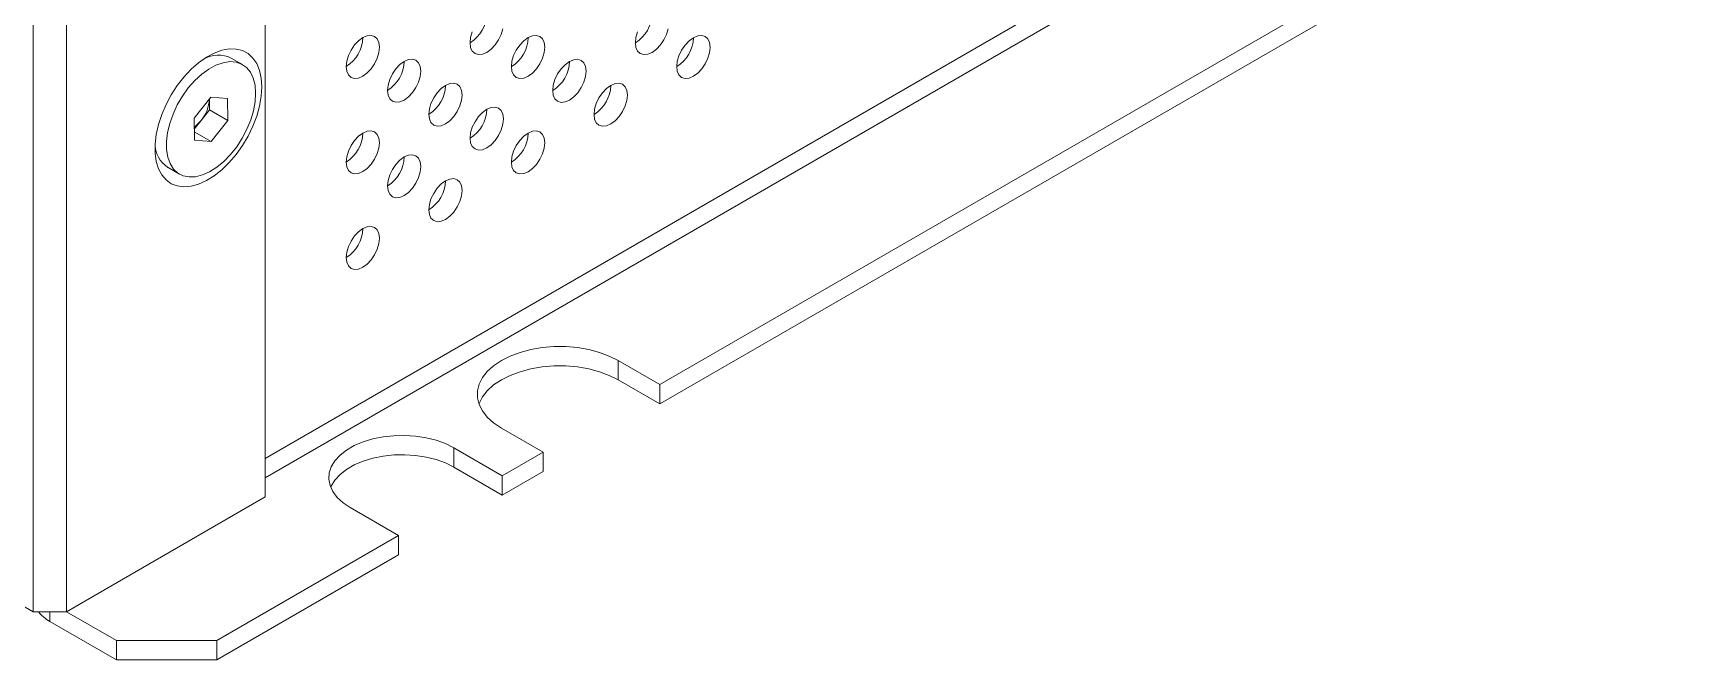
# Model space of a CAD drawing. Header units: millimetres. Extents: x 2 to 278, y 1 to 215.
# Drawn here: x 225.12 to 260.1, y 131.28 to 144.55 of the extents above; entities that cross this region are included whole.
import ezdxf

# ---------------------------------------------------------------- set-up
doc = ezdxf.new("R2010")
doc.units = ezdxf.units.MM

msp = doc.modelspace()

# ---------------------------------------------------------------- linework, layer by layer
at = {"color": 8, "linetype": 'Continuous', "lineweight": 18}
for p, q in [((262.069, 154.031), (230.037, 135.544)), ((230.037, 135.136), (262.246, 153.725)), ((225.476, 132.3), (225.476, 132.095))]:
    msp.add_line(p, q, dxfattribs=at)
at = {"color": 7, "linetype": 'Continuous', "lineweight": 18}
for p, q in [((230.037, 134.728), (230.037, 149.836)), ((225.123, 132.3), (225.123, 147.408)), ((225.83, 147.408), (225.83, 132.3)), ((253.937, 146.073), (238.399, 137.105)), ((253.937, 145.665), (238.399, 136.697)), ((229.56, 143.878), (229.318, 144.017)), ((228.536, 142.746), (228.888, 143.189)), ((228.856, 143.149), (228.858, 142.917)), ((228.888, 143.189), (229.243, 143.162)), ((229.243, 143.162), (229.247, 142.692)), ((228.54, 142.277), (228.536, 142.746)), ((228.858, 142.917), (228.682, 142.696)), ((228.858, 142.917), (229.247, 142.692)), ((228.538, 142.456), (228.895, 142.25)), ((229.247, 142.692), (228.895, 142.25)), ((228.895, 142.25), (228.54, 142.277)), ((227.981, 141.701), (228.223, 141.561)), ((237.515, 137.615), (238.399, 137.105)), ((237.515, 137.615), (237.515, 137.207)), ((238.399, 136.697), (237.515, 137.207)), ((238.399, 136.697), (238.399, 137.105)), ((235.924, 135.677), (235.04, 136.187)), ((234.032, 135.769), (235.058, 135.177)), ((234.032, 135.769), (234.032, 135.36)), ((235.924, 135.677), (235.058, 135.177)), ((235.924, 135.677), (235.924, 135.268)), ((235.058, 134.769), (234.032, 135.36)), ((235.924, 135.268), (235.058, 134.769)), ((235.058, 134.769), (235.058, 135.177)), ((225.83, 132.3), (230.037, 134.728)), ((232.865, 133.912), (231.84, 134.503)), ((232.865, 133.912), (229.012, 131.688)), ((232.865, 133.912), (232.865, 133.503)), ((232.865, 133.503), (229.012, 131.279)), ((224.309, 132.769), (225.123, 132.3)), ((225.83, 132.3), (225.123, 132.3)), ((226.89, 131.688), (225.83, 132.3)), ((226.89, 131.279), (225.476, 132.095)), ((226.89, 131.688), (229.012, 131.688)), ((226.89, 131.279), (226.89, 131.688)), ((229.012, 131.688), (229.012, 131.279)), ((229.012, 131.279), (226.89, 131.279))]:
    msp.add_line(p, q, dxfattribs=at)
at = {"color": 144, "linetype": 'Continuous', "lineweight": 18}
for p, q in [((228.682, 142.696), (228.538, 142.514)), ((228.538, 142.553), (228.551, 142.567))]:
    msp.add_line(p, q, dxfattribs=at)
at = {"color": 7, "linetype": 'Continuous', "lineweight": 18, "flags": 128}
for points in [[(232.107, 143.633), (232.198, 143.7), (232.283, 143.79), (232.357, 143.897), (232.413, 144.014), (232.448, 144.133), (232.46, 144.245), (232.448, 144.344), (232.413, 144.422), (232.357, 144.474), (232.283, 144.497), (232.198, 144.488), (232.107, 144.45), (232.015, 144.383), (231.93, 144.293), (231.857, 144.186), (231.8, 144.069), (231.765, 143.95), (231.753, 143.837), (231.765, 143.738), (231.8, 143.66), (231.857, 143.608), (231.93, 143.586), (232.015, 143.594), (232.107, 143.633)], [(234.425, 144.573), (234.39, 144.454), (234.378, 144.342), (234.39, 144.243), (234.425, 144.165), (234.482, 144.113), (234.555, 144.09), (234.64, 144.098), (234.732, 144.137)], [(234.732, 144.137), (234.823, 144.204), (234.908, 144.294), (234.982, 144.401), (235.038, 144.518), (235.073, 144.637)], [(235.607, 143.632), (235.698, 143.699), (235.783, 143.789), (235.857, 143.896), (235.913, 144.013), (235.948, 144.132), (235.96, 144.244), (235.948, 144.343), (235.913, 144.421), (235.857, 144.473), (235.783, 144.496), (235.698, 144.487), (235.607, 144.448), (235.515, 144.382), (235.43, 144.292), (235.357, 144.185), (235.3, 144.068), (235.265, 143.949), (235.253, 143.836), (235.265, 143.737), (235.3, 143.659), (235.357, 143.607), (235.43, 143.584), (235.515, 143.593), (235.607, 143.632)], [(237.925, 144.572), (237.89, 144.453), (237.878, 144.341), (237.89, 144.242), (237.925, 144.164), (237.982, 144.112), (238.055, 144.089), (238.14, 144.097), (238.232, 144.136)], [(238.232, 144.136), (238.323, 144.203), (238.408, 144.293), (238.482, 144.4), (238.538, 144.517), (238.573, 144.636)], [(239.107, 143.631), (239.198, 143.697), (239.283, 143.787), (239.357, 143.895), (239.413, 144.012), (239.448, 144.13), (239.46, 144.243), (239.448, 144.342), (239.413, 144.42), (239.357, 144.472), (239.283, 144.495), (239.198, 144.486), (239.107, 144.447), (239.015, 144.381), (238.93, 144.291), (238.857, 144.183), (238.8, 144.066), (238.765, 143.948), (238.753, 143.835), (238.765, 143.736), (238.8, 143.658), (238.857, 143.606), (238.93, 143.583), (239.015, 143.592), (239.107, 143.631)], [(229.966, 143.405), (229.954, 143.588), (229.918, 143.754), (229.859, 143.898), (229.779, 144.017), (229.678, 144.11), (229.559, 144.174), (229.424, 144.207), (229.277, 144.21), (229.121, 144.181), (228.959, 144.122), (228.794, 144.034), (228.629, 143.918), (228.47, 143.778), (228.318, 143.615), (228.177, 143.435), (228.05, 143.239), (227.939, 143.034), (227.848, 142.822), (227.778, 142.609), (227.731, 142.399), (227.707, 142.196), (227.707, 142.005), (227.731, 141.83), (227.778, 141.675), (227.848, 141.543), (227.939, 141.437), (228.05, 141.358), (228.177, 141.309), (228.318, 141.291), (228.47, 141.304), (228.629, 141.348), (228.794, 141.422), (228.959, 141.525), (229.121, 141.653), (229.277, 141.805), (229.424, 141.977), (229.559, 142.165), (229.678, 142.366), (229.779, 142.576), (229.859, 142.789), (229.918, 143.001), (229.954, 143.208), (229.966, 143.405)], [(229.837, 143.275), (229.824, 143.442), (229.786, 143.591), (229.725, 143.717), (229.642, 143.817), (229.54, 143.888), (229.422, 143.93), (229.289, 143.94), (229.146, 143.918), (228.997, 143.866), (228.845, 143.783), (228.694, 143.673), (228.548, 143.539), (228.411, 143.383), (228.287, 143.21), (228.178, 143.024), (228.088, 142.831), (228.018, 142.634), (227.971, 142.44), (227.948, 142.253), (227.95, 142.078), (227.975, 141.92), (228.025, 141.782), (228.097, 141.668), (228.189, 141.582), (228.3, 141.526), (228.426, 141.5), (228.564, 141.506), (228.711, 141.543), (228.862, 141.611), (229.014, 141.707), (229.163, 141.83), (229.305, 141.975), (229.436, 142.14), (229.553, 142.32), (229.653, 142.51), (229.733, 142.706), (229.791, 142.902), (229.826, 143.093), (229.837, 143.275)], [(232.982, 143.127), (233.073, 143.194), (233.158, 143.284), (233.232, 143.391), (233.288, 143.508), (233.323, 143.627), (233.335, 143.74), (233.323, 143.838), (233.288, 143.917), (233.232, 143.969), (233.158, 143.991), (233.073, 143.983), (232.982, 143.944), (232.89, 143.877), (232.805, 143.787), (232.732, 143.68), (232.675, 143.563), (232.64, 143.444), (232.628, 143.332), (232.64, 143.233), (232.675, 143.155), (232.732, 143.103), (232.805, 143.08), (232.89, 143.088), (232.982, 143.127)], [(236.482, 143.126), (236.573, 143.193), (236.658, 143.283), (236.732, 143.39), (236.788, 143.507), (236.823, 143.626), (236.835, 143.739), (236.823, 143.837), (236.788, 143.915), (236.732, 143.968), (236.658, 143.99), (236.573, 143.982), (236.482, 143.943), (236.39, 143.876), (236.305, 143.786), (236.232, 143.679), (236.175, 143.562), (236.14, 143.443), (236.128, 143.331), (236.14, 143.232), (236.175, 143.154), (236.232, 143.102), (236.305, 143.079), (236.39, 143.087), (236.482, 143.126)], [(233.857, 142.622), (233.948, 142.689), (234.033, 142.779), (234.107, 142.886), (234.163, 143.003), (234.198, 143.122), (234.21, 143.234), (234.198, 143.333), (234.163, 143.411), (234.107, 143.463), (234.033, 143.486), (233.948, 143.477), (233.857, 143.438), (233.765, 143.372), (233.68, 143.282), (233.607, 143.175), (233.55, 143.058), (233.515, 142.939), (233.503, 142.826), (233.515, 142.727), (233.55, 142.649), (233.607, 142.597), (233.68, 142.574), (233.765, 142.583), (233.857, 142.622)], [(237.357, 142.621), (237.448, 142.687), (237.533, 142.777), (237.607, 142.885), (237.663, 143.002), (237.698, 143.12), (237.71, 143.233), (237.698, 143.332), (237.663, 143.41), (237.607, 143.462), (237.533, 143.485), (237.448, 143.476), (237.357, 143.437), (237.265, 143.371), (237.18, 143.281), (237.107, 143.173), (237.05, 143.056), (237.015, 142.938), (237.003, 142.825), (237.015, 142.726), (237.05, 142.648), (237.107, 142.596), (237.18, 142.573), (237.265, 142.582), (237.357, 142.621)], [(234.732, 142.116), (234.823, 142.183), (234.908, 142.273), (234.982, 142.38), (235.038, 142.497), (235.073, 142.616), (235.085, 142.729), (235.073, 142.827), (235.038, 142.905), (234.982, 142.958), (234.908, 142.98), (234.823, 142.972), (234.732, 142.933), (234.64, 142.866), (234.555, 142.776), (234.482, 142.669), (234.425, 142.552), (234.39, 142.433), (234.378, 142.321), (234.39, 142.222), (234.425, 142.144), (234.482, 142.092), (234.555, 142.069), (234.64, 142.077), (234.732, 142.116)], [(232.107, 141.612), (232.198, 141.679), (232.283, 141.769), (232.357, 141.876), (232.413, 141.993), (232.448, 142.112), (232.46, 142.224), (232.448, 142.323), (232.413, 142.401), (232.357, 142.453), (232.283, 142.476), (232.198, 142.467), (232.107, 142.428), (232.015, 142.362), (231.93, 142.272), (231.857, 142.165), (231.8, 142.048), (231.765, 141.929), (231.753, 141.816), (231.765, 141.717), (231.8, 141.639), (231.857, 141.587), (231.93, 141.564), (232.015, 141.573), (232.107, 141.612)], [(235.607, 141.611), (235.698, 141.677), (235.783, 141.767), (235.857, 141.875), (235.913, 141.992), (235.948, 142.11), (235.96, 142.223), (235.948, 142.322), (235.913, 142.4), (235.857, 142.452), (235.783, 142.475), (235.698, 142.466), (235.607, 142.427), (235.515, 142.361), (235.43, 142.271), (235.357, 142.163), (235.3, 142.046), (235.265, 141.928), (235.253, 141.815), (235.265, 141.716), (235.3, 141.638), (235.357, 141.586), (235.43, 141.563), (235.515, 141.572), (235.607, 141.611)], [(232.982, 141.106), (233.073, 141.173), (233.158, 141.263), (233.232, 141.37), (233.288, 141.487), (233.323, 141.606), (233.335, 141.719), (233.323, 141.817), (233.288, 141.895), (233.232, 141.948), (233.158, 141.97), (233.073, 141.962), (232.982, 141.923), (232.89, 141.856), (232.805, 141.766), (232.732, 141.659), (232.675, 141.542), (232.64, 141.423), (232.628, 141.311), (232.64, 141.212), (232.675, 141.134), (232.732, 141.082), (232.805, 141.059), (232.89, 141.067), (232.982, 141.106)], [(233.857, 140.601), (233.948, 140.667), (234.033, 140.757), (234.107, 140.865), (234.163, 140.982), (234.198, 141.1), (234.21, 141.213), (234.198, 141.312), (234.163, 141.39), (234.107, 141.442), (234.033, 141.465), (233.948, 141.456), (233.857, 141.417), (233.765, 141.351), (233.68, 141.261), (233.607, 141.153), (233.55, 141.036), (233.515, 140.918), (233.503, 140.805), (233.515, 140.706), (233.55, 140.628), (233.607, 140.576), (233.68, 140.553), (233.765, 140.562), (233.857, 140.601)], [(232.107, 139.591), (232.198, 139.657), (232.283, 139.747), (232.357, 139.855), (232.413, 139.972), (232.448, 140.09), (232.46, 140.203), (232.448, 140.302), (232.413, 140.38), (232.357, 140.432), (232.283, 140.455), (232.198, 140.446), (232.107, 140.407), (232.015, 140.341), (231.93, 140.251), (231.857, 140.143), (231.8, 140.026), (231.765, 139.908), (231.753, 139.795), (231.765, 139.696), (231.8, 139.618), (231.857, 139.566), (231.93, 139.543), (232.015, 139.552), (232.107, 139.591)], [(235.04, 136.187), (234.876, 136.296), (234.741, 136.417), (234.638, 136.548), (234.567, 136.686), (234.532, 136.829), (234.532, 136.973), (234.567, 137.116), (234.638, 137.254), (234.741, 137.385), (234.876, 137.506), (235.04, 137.615), (235.229, 137.71), (235.439, 137.788), (235.666, 137.847), (235.905, 137.888), (236.152, 137.909), (236.402, 137.909), (236.649, 137.888), (236.889, 137.847), (237.116, 137.788), (237.326, 137.71), (237.515, 137.615)], [(237.515, 137.207), (237.326, 137.301), (237.116, 137.379), (236.889, 137.439), (236.649, 137.48), (236.402, 137.5), (236.152, 137.5), (235.905, 137.48), (235.666, 137.439), (235.439, 137.379), (235.229, 137.301), (235.04, 137.207), (234.876, 137.098), (234.741, 136.977), (234.638, 136.846), (234.567, 136.707), (234.563, 136.697)], [(231.84, 134.503), (231.689, 134.605), (231.566, 134.718), (231.473, 134.841), (231.413, 134.97), (231.387, 135.103), (231.396, 135.236), (231.439, 135.368), (231.516, 135.494), (231.624, 135.612), (231.761, 135.72), (231.925, 135.814), (232.112, 135.894), (232.316, 135.956), (232.535, 136), (232.763, 136.025), (232.994, 136.03), (233.224, 136.015), (233.448, 135.98), (233.66, 135.927), (233.857, 135.856), (234.032, 135.769)], [(234.032, 135.36), (233.857, 135.447), (233.66, 135.519), (233.448, 135.572), (233.224, 135.607), (232.994, 135.622), (232.763, 135.617), (232.535, 135.592), (232.316, 135.548), (232.112, 135.485), (231.925, 135.406), (231.761, 135.311), (231.624, 135.204), (231.516, 135.085), (231.439, 134.959), (231.427, 134.932)]]:
    msp.add_lwpolyline(points, dxfattribs=at)
at = {"color": 7, "linetype": 'Continuous', "lineweight": 18}
for centre, radius, start, end in [((233.982, 144.979), 0.751, 301.8959, 358.1217), ((237.482, 144.978), 0.751, 301.8959, 358.1217), ((231.357, 144.474), 0.751, 301.8959, 358.1217), ((234.857, 144.473), 0.751, 301.8959, 358.1217), ((238.357, 144.472), 0.751, 301.8959, 358.1217), ((232.232, 143.969), 0.751, 301.8959, 358.1217), ((235.732, 143.968), 0.751, 301.8959, 358.1217), ((233.107, 143.463), 0.751, 301.8959, 358.1217), ((236.607, 143.462), 0.751, 301.8959, 358.1217), ((228.093, 143.182), 0.764, 320.4812, 357.7364), ((233.982, 142.958), 0.751, 301.8959, 358.1217), ((231.357, 142.453), 0.751, 301.8959, 358.1217), ((234.857, 142.452), 0.751, 301.8959, 358.1217), ((232.232, 141.948), 0.751, 301.8959, 358.1217), ((233.107, 141.442), 0.751, 301.8959, 358.1217), ((231.357, 140.432), 0.751, 301.8959, 358.1217), ((225.978, 132.926), 0.971, 220.2007, 238.8754)]:
    msp.add_arc(centre, radius, start, end, dxfattribs=at)
at = {"color": 144, "linetype": 'Continuous', "lineweight": 18}
for centre, radius, start, end in [((229.047, 143.443), 0.635, 64.7478, 119.2104), ((228.146, 143.112), 0.679, 305.2063, 322.1346), ((228.315, 142.208), 0.608, 179.4909, 236.5861)]:
    msp.add_arc(centre, radius, start, end, dxfattribs=at)

doc.saveas('drawing.dxf')
